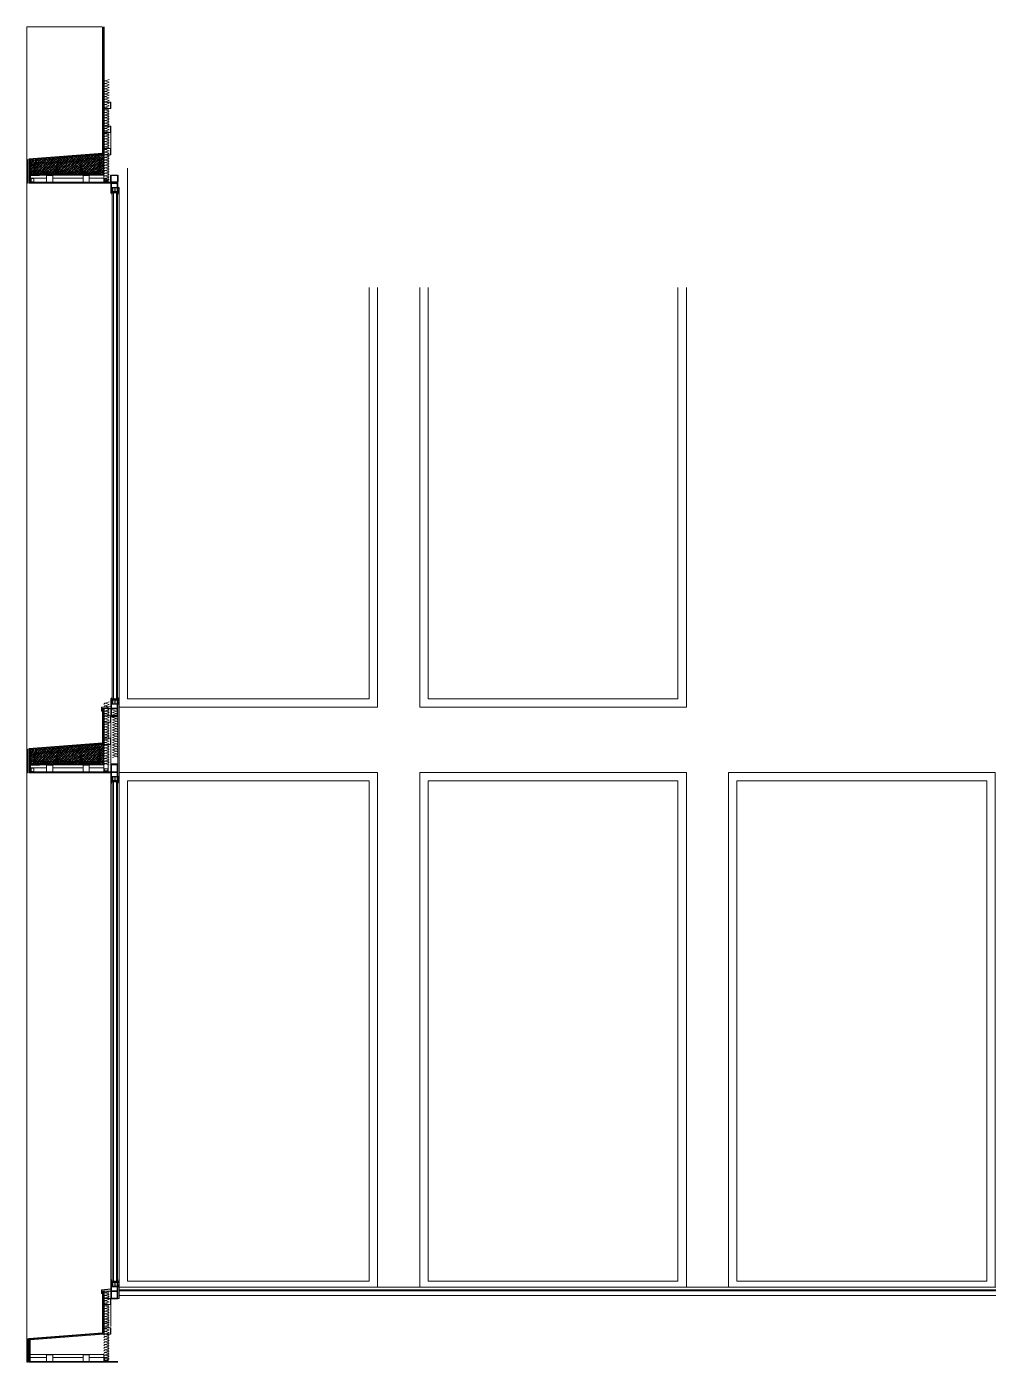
# Model space of a CAD drawing. Header units: metres. Extents: x -175 to 101, y -7 to 93.
# Drawn here: x 82.86 to 89.71, y -7.14 to 2.37 of the extents above; entities that cross this region are included whole.
import ezdxf

# ---------------------------------------------------------------- set-up
doc = ezdxf.new("R2010")
doc.units = ezdxf.units.M
doc.linetypes.add('GESTRICHELT', pattern=[0.75, 0.5, -0.25])
doc.linetypes.add('HIDDEN', pattern=[0.375, 0.25, -0.125])
for name, color, linetype, lineweight, transparency in [('DC_AISLAMIENTO', 14, 'Continuous', 9, 0.3), ('DC_ARMADURA', 251, 'Continuous', 9, 0.3), ('DC_LINEA DISCONTINUA', 251, 'HIDDEN', 9, 0.3), ('DC_SOMBREADO', 252, 'Continuous', 9, 0.4), ('DC_TRANSPARENTE', 251, 'Continuous', 9, 0.4), ('DG_CALLES', 250, 'Continuous', 9, 0.5)]:
    doc.layers.add(name, color=color, linetype=linetype, lineweight=lineweight, transparency=transparency)
doc.layers.add('DC_LINEA', color=251, linetype='Continuous', lineweight=9)

# ---------------------------------------------------------------- blocks, each defined once
blk = doc.blocks.new('AISLM1')
at = {"layer": 'DC_AISLAMIENTO'}
for p, q in [((-6235.44, 2491.68), (-6235.419, 2491.743)), ((-6235.417, 2491.743), (-6235.396, 2491.68))]:
    blk.add_line(p, q, dxfattribs=at)
blk.add_arc((-6235.44, 2491.749), 0.0225, 345, 90, dxfattribs=at)
blk = doc.blocks.new('123123')
at = {"layer": 'DC_ARMADURA'}
h = blk.add_hatch(color=256, dxfattribs=at)
edge = h.paths.add_edge_path()
edge.add_arc((42.6422, 3.0467), 0.005, 0, 360)
h = blk.add_hatch(color=256, dxfattribs=at)
edge = h.paths.add_edge_path()
edge.add_arc((42.8222, 3.0606), 0.005, 0, 360)
h = blk.add_hatch(color=256, dxfattribs=at)
edge = h.paths.add_edge_path()
edge.add_arc((42.9365, 3.0695), 0.005, 0, 360)
h = blk.add_hatch(color=256, dxfattribs=at)
edge = h.paths.add_edge_path()
edge.add_arc((43.0891, 3.0814), 0.005, 0, 360)
h = blk.add_hatch(color=256, dxfattribs=at)
edge = h.paths.add_edge_path()
edge.add_arc((42.642, 3.0028), 0.005, 0, 360)
h = blk.add_hatch(color=256, dxfattribs=at)
edge = h.paths.add_edge_path()
edge.add_arc((42.8228, 3.0028), 0.005, 0, 360)
h = blk.add_hatch(color=256, dxfattribs=at)
edge = h.paths.add_edge_path()
edge.add_arc((42.9376, 3.0028), 0.005, 0, 360)
h = blk.add_hatch(color=256, dxfattribs=at)
edge = h.paths.add_edge_path()
edge.add_arc((43.0885, 3.0028), 0.005, 0, 360)
h = blk.add_hatch(color=256, dxfattribs=at)
edge = h.paths.add_edge_path()
edge.add_arc((42.8222, -1.1398), 0.005, 0, 360)
h = blk.add_hatch(color=256, dxfattribs=at)
edge = h.paths.add_edge_path()
edge.add_arc((42.9365, -1.1309), 0.005, 0, 360)
h = blk.add_hatch(color=256, dxfattribs=at)
edge = h.paths.add_edge_path()
edge.add_arc((43.0891, -1.119), 0.005, 0, 360)
h = blk.add_hatch(color=256, dxfattribs=at)
edge = h.paths.add_edge_path()
edge.add_arc((42.642, -1.1976), 0.005, 0, 360)
h = blk.add_hatch(color=256, dxfattribs=at)
edge = h.paths.add_edge_path()
edge.add_arc((42.6422, -1.1537), 0.005, 0, 360)
h = blk.add_hatch(color=256, dxfattribs=at)
edge = h.paths.add_edge_path()
edge.add_arc((42.8228, -1.1976), 0.005, 0, 360)
h = blk.add_hatch(color=256, dxfattribs=at)
edge = h.paths.add_edge_path()
edge.add_arc((42.9376, -1.1976), 0.005, 0, 360)
h = blk.add_hatch(color=256, dxfattribs=at)
edge = h.paths.add_edge_path()
edge.add_arc((43.0885, -1.1976), 0.005, 0, 360)
at = {"layer": 'DC_LINEA', "transparency": 33554610}
h = blk.add_hatch(color=256, dxfattribs=at)
h.dxf.hatch_style = 1
edge = h.paths.add_edge_path()
edge.add_arc((43.112, 3.1331), 0.00612, 280.39, 356.23236, ccw=False)
edge.add_line((43.1131, 3.127), (43.1181, 3.1274))
edge.add_line((43.1181, 3.1274), (43.1181, 3.1327))
h = blk.add_hatch(color=256, dxfattribs=at)
h.dxf.hatch_style = 1
edge = h.paths.add_edge_path()
edge.add_arc((43.122, 3.1238), 0.00612, 280.39, 356.23236, ccw=False)
edge.add_line((43.1231, 3.1178), (43.1281, 3.1181))
edge.add_line((43.1281, 3.1181), (43.1281, 3.1234))
at = {"layer": 'DC_SOMBREADO', "linetype": 'Continuous', "true_color": 0x000000, "transparency": 33554495}
h = blk.add_hatch(dxfattribs=at)
h.set_pattern_fill('BRASS', color=18, scale=0.0025, angle=47)
h.set_pattern_definition([(47, (6278.229386, -2497.886408), (-0.011610240013, 0.010826723966), []), (47, (6278.22358, -2497.880995), (-0.011610240013, 0.010826723966), [0.0079375, -0.00396875])])
h.paths.add_polyline_path([(43.1231, 3.1178), (42.6081, 3.0774), (42.6081, 2.9774), (43.1231, 2.9774)])
h = blk.add_hatch(dxfattribs=at)
h.set_pattern_fill('BRASS', color=18, scale=0.0025, angle=47)
h.set_pattern_definition([(47, (6278.229386, -2502.086795), (-0.011610240013, 0.010826723966), []), (47, (6278.22358, -2502.081382), (-0.011610240013, 0.010826723966), [0.0079375, -0.00396875])])
h.paths.add_polyline_path([(43.1231, -1.0826), (42.6081, -1.123), (42.6081, -1.223), (43.1231, -1.223)])
at = {"layer": 'DG_CALLES', "linetype": 'Continuous', "true_color": 0x636466, "transparency": 33554483}
h = blk.add_hatch(color=251, dxfattribs=at)
h.dxf.hatch_style = 1
h.paths.add_polyline_path([(42.6081, 3.0774), (42.6031, 3.0769), (42.6031, 2.9724), (43.1281, 2.9724), (43.1281, 3.1182), (43.1231, 3.1178), (43.1231, 2.9774), (42.6081, 2.9774)])
h = blk.add_hatch(color=251, dxfattribs=at)
h.dxf.hatch_style = 1
h.paths.add_polyline_path([(42.6081, -1.123), (42.6031, -1.1234), (42.6031, -1.228), (43.1281, -1.228), (43.1281, -1.0822), (43.1231, -1.0826), (43.1231, -1.223), (42.6081, -1.223)])
for p, q in [((43.223, 2.9141), (43.1814, 2.9141)), ((43.223, -0.8237), (43.1814, -0.8237)), ((43.223, -1.2813), (43.1814, -1.2813)), ((43.223, -4.9737), (43.1814, -4.9737)), ((43.2358, -4.9476), (60.4205, -4.9471)), ((43.2358, -4.9676), (60.4205, -4.9671)), ((60.4205, -4.9726), (43.2358, -4.9731))]:
    blk.add_line(p, q)
for points in [[(43.223, 2.9141), (43.223, 2.8851), (43.1814, 2.8851)], [(43.223, -0.8237), (43.223, -0.7947), (43.1814, -0.7947)], [(43.223, -1.2813), (43.223, -1.3103), (43.1814, -1.3103)], [(43.223, -4.9737), (43.223, -4.9447), (43.1814, -4.9447)], [(60.4205, -5.007), (43.2363, -5.0075)]]:
    blk.add_lwpolyline(points)
for points in [[(43.2004, 2.8819), (43.1898, 2.8819), (43.1898, 2.8561), (43.2004, 2.8561)], [(43.2014, 2.8561), (43.212, 2.8561), (43.212, 2.8819), (43.2014, 2.8819)], [(43.2242, 2.8819), (43.2136, 2.8819), (43.2136, 2.8561), (43.2242, 2.8561)], [(43.2004, -0.7915), (43.1898, -0.7915), (43.1898, -0.7657), (43.2004, -0.7657)], [(43.2014, -0.7657), (43.212, -0.7657), (43.212, -0.7915), (43.2014, -0.7915)], [(43.2242, -0.7915), (43.2136, -0.7915), (43.2136, -0.7657), (43.2242, -0.7657)], [(43.2004, -1.3135), (43.1898, -1.3135), (43.1898, -1.3393), (43.2004, -1.3393)], [(43.2014, -1.3393), (43.212, -1.3393), (43.212, -1.3135), (43.2014, -1.3135)], [(43.2242, -1.3135), (43.2136, -1.3135), (43.2136, -1.3393), (43.2242, -1.3393)], [(43.2004, -4.9415), (43.1898, -4.9415), (43.1898, -4.9157), (43.2004, -4.9157)], [(43.2014, -4.9157), (43.212, -4.9157), (43.212, -4.9415), (43.2014, -4.9415)], [(43.2242, -4.9415), (43.2136, -4.9415), (43.2136, -4.9157), (43.2242, -4.9157)]]:
    blk.add_lwpolyline(points, close=True)
at = {"layer": 'DC_ARMADURA', "ltscale": 0.2}
for p, q in [((42.6287, 2.9995), (42.6286, 3.0494)), ((42.6371, 3.0482), (42.637, 3.0012)), ((42.6392, 3.0615), (43.092, 3.0967)), ((42.6399, 3.0515), (43.0911, 3.0866)), ((43.0942, 3.0836), (43.0943, 3.0012)), ((43.1026, 2.9995), (43.1027, 3.0853)), ((42.6403, 2.9978), (43.091, 2.9978)), ((42.6403, 2.9878), (43.091, 2.9878)), ((42.6392, -1.1389), (43.092, -1.1037)), ((42.6399, -1.1489), (43.0911, -1.1138)), ((43.0942, -1.1167), (43.0943, -1.1992)), ((43.1026, -1.2009), (43.1027, -1.1151)), ((42.6287, -1.2009), (42.6286, -1.151)), ((42.6371, -1.1522), (42.637, -1.1992)), ((42.6403, -1.2026), (43.091, -1.2026)), ((42.6403, -1.2126), (43.091, -1.2126))]:
    blk.add_line(p, q, dxfattribs=at)
for centre in [(42.6422, 3.0467), (42.8222, 3.0606), (42.9365, 3.0695), (43.0891, 3.0814), (42.642, 3.0028), (42.8228, 3.0028), (42.9376, 3.0028), (43.0885, 3.0028), (42.8222, -1.1398), (42.9365, -1.1309), (43.0891, -1.119), (42.642, -1.1976), (42.6422, -1.1537), (42.8228, -1.1976), (42.9376, -1.1976), (43.0885, -1.1976)]:
    blk.add_circle(centre, 0.005, dxfattribs=at)
for centre, radius, start, end in [((42.6412, 3.0491), 0.0126, 98.12304, 180.1745), ((42.6404, 3.0482), 0.00332, 94.64572, 180.16422), ((43.0911, 3.0835), 0.00311, 355.78145, 88.93459), ((43.091, 3.0851), 0.0117, 359.71866, 85.23636), ((42.6403, 2.9995), 0.0117, 180, 270), ((42.6403, 3.0012), 0.00333, 180, 270), ((43.091, 3.0012), 0.00333, 270, 0), ((43.091, 2.9995), 0.0117, 270, 0), ((42.6412, -1.1513), 0.0126, 98.12304, 180.1745), ((43.0911, -1.1169), 0.00311, 355.78145, 88.93459), ((43.091, -1.1153), 0.0117, 359.71866, 85.23636), ((42.6403, -1.2009), 0.0117, 180, 270), ((42.6403, -1.1992), 0.00333, 180, 270), ((42.6404, -1.1522), 0.00332, 94.64572, 180.16422), ((43.091, -1.1992), 0.00333, 270, 0), ((43.091, -1.2009), 0.0117, 270, 0)]:
    blk.add_arc(centre, radius, start, end, dxfattribs=at)
at = {"layer": 'DC_LINEA', "linetype": 'Continuous'}
for p, q in [((42.5781, 3.085), (42.5781, 4.0307)), ((43.1581, 3.3224), (43.1581, 3.449)), ((43.1581, 3.1623), (43.1581, 3.2782)), ((43.1781, 3.1224), (43.1781, 3.3234)), ((42.5831, 3.0854), (42.5781, 3.085)), ((42.5781, 3.085), (42.5781, 2.9174)), ((42.5831, 3.0854), (42.5831, 2.9174)), ((42.5981, 3.0806), (42.5981, 2.9233)), ((43.1213, 3.1227), (42.5991, 3.0816)), ((42.6081, 3.0774), (42.6031, 3.0769)), ((42.6031, 3.0769), (42.6031, 2.9724)), ((42.6081, 3.0774), (43.1231, 3.1178)), ((43.1281, 3.1182), (43.1231, 3.1178)), ((43.1581, 2.9224), (43.1581, 3.1182)), ((42.5781, -1.1154), (42.5781, 2.967)), ((42.6031, 2.9724), (42.6031, 2.9922)), ((42.6666, 2.9724), (42.6031, 2.9724)), ((42.7201, 2.9524), (42.6063, 2.9524)), ((43.1281, 2.9724), (42.6331, 2.9724)), ((42.9795, 2.9524), (42.7642, 2.9524)), ((43.1281, 2.9524), (43.0236, 2.9524)), ((43.1281, 2.9724), (43.1281, 2.9224)), ((42.5831, 2.9174), (42.5781, 2.9174)), ((42.6087, 2.9174), (42.5931, 2.9174)), ((42.599, 2.9224), (42.6068, 2.9224)), ((42.6068, 2.9224), (42.6031, 2.9224)), ((42.6082, 2.9243), (42.6064, 2.9243)), ((42.6068, 2.9243), (42.6068, 2.9224)), ((42.6087, 2.9174), (42.6087, 2.9243)), ((43.2263, 2.9224), (42.6105, 2.9224)), ((42.6105, 2.9174), (42.6105, 2.9224)), ((43.2263, 2.9174), (42.6105, 2.9174)), ((43.1581, 2.9307), (43.1281, 2.9307)), ((43.1181, -0.827), (43.1231, -0.827)), ((43.1231, -0.827), (43.1781, -0.827)), ((43.1581, -0.878), (43.1581, -0.827)), ((43.2263, -1.2271), (43.2263, -0.8225)), ((43.2358, -0.7976), (43.2358, -1.3103)), ((43.1581, -1.0381), (43.1581, -0.9221)), ((43.1781, -1.078), (43.1781, -0.877)), ((43.1781, -0.8789), (43.1781, -0.878)), ((43.1787, -1.228), (43.1787, -0.878)), ((43.2263, -0.8789), (43.2263, -0.878)), ((42.5831, -1.115), (42.5781, -1.1154)), ((42.5781, -1.1154), (42.5781, -1.283)), ((42.5831, -1.115), (42.5831, -1.283)), ((43.1213, -1.0777), (42.5981, -1.1188)), ((42.5981, -1.1188), (42.5981, -1.278)), ((42.6081, -1.123), (42.6031, -1.1234)), ((42.6031, -1.1234), (42.6031, -1.2775)), ((42.6081, -1.123), (43.1231, -1.0826)), ((43.1281, -1.0822), (43.1231, -1.0826)), ((43.1581, -1.278), (43.1581, -1.0822)), ((42.6031, -1.228), (42.6031, -1.2082)), ((42.6666, -1.228), (42.6031, -1.228)), ((42.6688, -1.228), (42.6036, -1.228)), ((42.6063, -1.2775), (42.6063, -1.2307)), ((42.6063, -1.2307), (42.6688, -1.2307)), ((43.1281, -1.228), (42.6331, -1.228)), ((42.6688, -1.2307), (42.6688, -1.228)), ((43.1281, -1.228), (43.1281, -1.278)), ((43.2263, -1.2271), (43.2263, -1.228)), ((42.5781, -5.3154), (42.5781, -1.283)), ((42.5831, -1.283), (42.5781, -1.283)), ((42.6087, -1.283), (42.5931, -1.283)), ((42.5981, -1.278), (42.6068, -1.278)), ((42.6031, -1.2775), (42.6063, -1.2775)), ((42.7201, -1.248), (42.6063, -1.248)), ((42.6087, -1.2761), (42.6068, -1.2761)), ((42.6068, -1.2761), (42.6068, -1.278)), ((42.6087, -1.283), (42.6087, -1.2761)), ((43.2263, -1.278), (42.6105, -1.278)), ((42.6105, -1.283), (42.6105, -1.278)), ((43.1781, -1.283), (42.6105, -1.283)), ((42.9795, -1.248), (42.7642, -1.248)), ((43.1281, -1.248), (43.0236, -1.248)), ((43.1581, -1.2697), (43.1281, -1.2697)), ((43.1181, -4.977), (43.1231, -4.977)), ((43.1231, -4.977), (43.1781, -4.977)), ((43.1581, -5.028), (43.1581, -4.977)), ((43.1781, -5.228), (43.1781, -5.027)), ((43.1581, -5.2381), (43.1581, -5.0721)), ((43.1581, -5.478), (43.1581, -5.2822)), ((42.6666, -5.428), (42.6031, -5.428)), ((42.7196, -5.448), (42.6031, -5.448)), ((42.9795, -5.448), (42.7642, -5.448)), ((43.1281, -5.448), (43.0236, -5.448)), ((43.1581, -5.4697), (43.1281, -5.4697))]:
    blk.add_line(p, q, dxfattribs=at)
at = {"layer": 'DC_LINEA', "lineweight": 25}
for p, q in [((42.6077, 2.9492), (42.6058, 2.9492)), ((42.6077, 2.9255), (42.6058, 2.9255)), ((43.1313, 2.9242), (43.1313, 2.9224)), ((43.155, 2.9242), (43.155, 2.9224)), ((42.6081, -1.2512), (42.6063, -1.2512)), ((42.6081, -1.2749), (42.6063, -1.2749)), ((43.1313, -1.2762), (43.1313, -1.278)), ((43.155, -1.2762), (43.155, -1.278)), ((43.1181, -4.977), (43.1181, -5.273))]:
    blk.add_line(p, q, dxfattribs=at)
at = {"layer": 'DC_LINEA'}
for p, q in [((43.2263, 2.9174), (43.1781, 2.9174)), ((43.2263, -0.827), (43.1781, -0.827)), ((43.2263, -0.878), (43.1781, -0.878)), ((43.2263, -1.278), (43.1781, -1.278))]:
    blk.add_line(p, q, dxfattribs=at)
at = {"layer": 'DC_LINEA', "color": 7, "lineweight": 0}
for p, q in [((43.1814, 2.9141), (43.1814, 2.8851)), ((43.1882, 1.0479), (43.1882, 2.8017)), ((43.1961, 2.8017), (43.1961, 1.0479)), ((43.2178, 1.0479), (43.2178, 2.8017)), ((43.2258, 2.8017), (43.2258, 1.0479)), ((43.1882, 1.0479), (43.1882, -0.7113)), ((43.1961, -0.7113), (43.1961, 1.0479)), ((43.2178, 1.0479), (43.2178, -0.7113)), ((43.2258, -0.7113), (43.2258, 1.0479)), ((43.1814, -0.8237), (43.1814, -0.7947)), ((43.1814, -1.2813), (43.1814, -1.3103)), ((43.1882, -3.1555), (43.1882, -1.3937)), ((43.1961, -1.3937), (43.1961, -3.1555)), ((43.2178, -3.1555), (43.2178, -1.3937)), ((43.2258, -1.3937), (43.2258, -3.1555)), ((43.1882, -3.1055), (43.1882, -4.8613)), ((43.1961, -4.8613), (43.1961, -3.1055)), ((43.2178, -3.1055), (43.2178, -4.8613)), ((43.2258, -4.8613), (43.2258, -3.1055)), ((43.1814, -4.9737), (43.1814, -4.9447))]:
    blk.add_line(p, q, dxfattribs=at)
at = {"layer": 'DC_LINEA', "lineweight": 25}
for points in [[(43.1181, 4.0289), (43.1181, 3.3734)], [(43.1231, 4.0289), (43.1231, 3.3734)], [(43.1281, 4.0289), (43.1281, 3.3734)], [(43.1231, 3.3734), (43.1231, 3.1246)], [(43.1281, 3.3734), (43.1281, 3.1182)], [(42.6077, 2.9492), (42.6077, 2.9255)], [(43.1313, 2.9242), (43.155, 2.9242)], [(43.1231, -0.827), (43.1231, -1.0758)], [(43.1281, -0.827), (43.1281, -1.0822)], [(42.6081, -1.2512), (42.6081, -1.2749)], [(43.1313, -1.2762), (43.155, -1.2762)], [(43.1281, -4.977), (43.1281, -5.2322)], [(43.1313, -5.4762), (43.155, -5.4762)]]:
    blk.add_lwpolyline(points, dxfattribs=at)
at = {"layer": 'DC_LINEA', "lineweight": 15}
for points in [[(43.1755, 3.4932), (43.1281, 3.4932), (43.1281, 3.449), (43.1755, 3.449)], [(43.1299, 3.4932), (43.1299, 3.449)], [(43.1781, 3.449), (43.1755, 3.449), (43.1755, 3.4932), (43.1781, 3.4932)], [(43.1781, 3.449), (43.1781, 3.4932)], [(43.1755, 3.3224), (43.1281, 3.3224), (43.1281, 3.2782), (43.1755, 3.2782)], [(43.1299, 3.3224), (43.1299, 3.2782)], [(43.1781, 3.2782), (43.1755, 3.2782), (43.1755, 3.3224), (43.1781, 3.3224)], [(43.1781, 3.2782), (43.1781, 3.3224)], [(43.1755, 3.1623), (43.1281, 3.1623), (43.1281, 3.1182), (43.1755, 3.1182)], [(43.1299, 3.1623), (43.1299, 3.1182)], [(43.1781, 3.1182), (43.1755, 3.1182), (43.1755, 3.1623), (43.1781, 3.1623)], [(43.1781, 3.1182), (43.1781, 3.1623)], [(42.7637, 2.9724), (42.7637, 2.9697), (42.7196, 2.9697), (42.7196, 2.9724)], [(42.7637, 2.9724), (42.7196, 2.9724)], [(42.7196, 2.9697), (42.7196, 2.9224), (42.7637, 2.9224), (42.7637, 2.9697)], [(43.0236, 2.9724), (43.0236, 2.9697), (42.9795, 2.9697), (42.9795, 2.9724)], [(43.0236, 2.9724), (42.9795, 2.9724)], [(42.9795, 2.9697), (42.9795, 2.9224), (43.0236, 2.9224), (43.0236, 2.9697)], [(42.7196, 2.9241), (42.7637, 2.9241)], [(42.9795, 2.9241), (43.0236, 2.9241)], [(43.1755, -0.878), (43.1281, -0.878), (43.1281, -0.9221), (43.1755, -0.9221)], [(43.1299, -0.878), (43.1299, -0.9221)], [(43.1781, -0.9221), (43.1755, -0.9221), (43.1755, -0.878), (43.1781, -0.878)], [(43.1781, -0.9221), (43.1781, -0.878)], [(43.1755, -1.0381), (43.1281, -1.0381), (43.1281, -1.0822), (43.1755, -1.0822)], [(43.1299, -1.0381), (43.1299, -1.0822)], [(43.1781, -1.0822), (43.1755, -1.0822), (43.1755, -1.0381), (43.1781, -1.0381)], [(43.1781, -1.0822), (43.1781, -1.0381)], [(42.7637, -1.228), (42.7637, -1.2307), (42.7196, -1.2307), (42.7196, -1.228)], [(42.7637, -1.228), (42.7196, -1.228)], [(42.7196, -1.2307), (42.7196, -1.278), (42.7637, -1.278), (42.7637, -1.2307)], [(43.0236, -1.228), (43.0236, -1.2307), (42.9795, -1.2307), (42.9795, -1.228)], [(43.0236, -1.228), (42.9795, -1.228)], [(42.9795, -1.2307), (42.9795, -1.278), (43.0236, -1.278), (43.0236, -1.2307)], [(42.7196, -1.2763), (42.7637, -1.2763)], [(42.9795, -1.2763), (43.0236, -1.2763)], [(43.1755, -5.028), (43.1281, -5.028), (43.1281, -5.0721), (43.1755, -5.0721)], [(43.1299, -5.028), (43.1299, -5.0721)], [(43.1755, -5.2381), (43.1281, -5.2381), (43.1281, -5.2822), (43.1755, -5.2822)], [(43.1299, -5.2381), (43.1299, -5.2822)], [(42.7196, -5.4307), (42.7196, -5.478), (42.7637, -5.478), (42.7637, -5.4307)], [(42.7196, -5.4763), (42.7637, -5.4763)], [(42.9795, -5.4307), (42.9795, -5.478), (43.0236, -5.478), (43.0236, -5.4307)], [(42.9795, -5.4763), (43.0236, -5.4763)]]:
    blk.add_lwpolyline(points, dxfattribs=at)
at = {"layer": 'DC_LINEA', "lineweight": 25}
for points in [[(43.1181, 3.3734), (43.1181, 3.1274), (42.5943, 3.0863, 0.39143), (42.5931, 3.085), (42.5931, 2.9174)], [(43.1181, -0.827), (43.1181, -1.073), (42.5943, -1.1141, 0.39143), (42.5931, -1.1153), (42.5931, -1.283)], [(43.1231, -4.977), (43.1231, -5.2758), (43.1189, -5.2737), (43.1213, -5.2777), (42.5981, -5.3188), (42.5981, -5.478), (42.6068, -5.478), (42.6068, -5.4761), (42.6087, -5.4761), (42.6087, -5.483), (42.5931, -5.483), (42.5931, -5.3153, -0.39143), (42.5943, -5.3141), (43.1181, -5.273), (43.1189, -5.2737)]]:
    blk.add_lwpolyline(points, format="xyb", dxfattribs=at)
at = {"layer": 'DC_LINEA', "linetype": 'Continuous'}
for points in [[(42.6031, 3.0769), (42.6031, 2.9724), (43.1281, 2.9724), (43.1281, 3.1182)], [(42.6081, 3.0774), (42.6081, 2.9774), (43.1231, 2.9774), (43.1231, 3.1178)], [(42.6058, 2.9697), (42.6684, 2.9697), (42.6684, 2.9724), (42.6031, 2.9724), (42.6031, 2.9705)], [(42.6031, 2.9705), (42.6031, 2.9229), (42.6058, 2.9229), (42.6058, 2.9697)], [(42.6031, -1.1234), (42.6031, -1.228), (43.1281, -1.228), (43.1281, -1.0822)], [(42.6081, -1.123), (42.6081, -1.223), (43.1231, -1.223), (43.1231, -1.0826)], [(42.6068, -5.478), (42.6031, -5.478), (42.6031, -5.3234), (43.1284, -5.2822)], [(43.2263, -5.483), (42.6105, -5.483), (42.6105, -5.478), (43.2263, -5.478)], [(42.6331, -5.428), (43.1281, -5.428), (43.1281, -5.478)]]:
    blk.add_lwpolyline(points, dxfattribs=at)
at = {"layer": 'DC_LINEA'}
for points in [[(43.1181, 3.1327, -0.343558), (43.1131, 3.127), (43.1181, 3.1274)], [(43.1281, 3.1234, -0.343558), (43.1231, 3.1178), (43.1281, 3.1181)]]:
    blk.add_lwpolyline(points, format="xyb", close=True, dxfattribs=at)
at = {"layer": 'DC_LINEA', "lineweight": 25}
for points in [[(43.1781, 2.9734), (43.2263, 2.9734), (43.2263, 2.9224), (43.1781, 2.9224)], [(43.1794, 2.9722), (43.2253, 2.9722), (43.2253, 2.9236), (43.1794, 2.9236)], [(43.1781, -0.878), (43.2263, -0.878), (43.2263, -0.827), (43.1781, -0.827)], [(43.1794, -0.8768), (43.2253, -0.8768), (43.2253, -0.8282), (43.1794, -0.8282)], [(43.1781, -1.278), (43.2263, -1.278), (43.2263, -1.227), (43.1781, -1.227)], [(43.1794, -1.2768), (43.2253, -1.2768), (43.2253, -1.2282), (43.1794, -1.2282)], [(43.1781, -5.028), (43.2263, -5.028), (43.2263, -4.977), (43.1781, -4.977)], [(43.1794, -5.0268), (43.2253, -5.0268), (43.2253, -4.9782), (43.1794, -4.9782)]]:
    blk.add_lwpolyline(points, close=True, dxfattribs=at)
at = {"layer": 'DC_LINEA', "color": 7, "lineweight": 0}
for points in [[(43.1813, 2.8819), (43.1813, 2.8735), (43.1824, 2.8735), (43.1824, 2.8703), (43.1813, 2.8703), (43.1813, 2.8714), (43.1803, 2.8714), (43.1803, 2.8566), (43.1813, 2.8566), (43.1813, 2.8582), (43.1824, 2.8582), (43.1824, 2.8519), (43.1813, 2.8519), (43.1813, 2.8535), (43.1803, 2.8535), (43.1803, 2.8461), (43.1813, 2.8461), (43.1813, 2.8476), (43.1818, 2.8476), (43.1824, 2.8476), (43.1824, 2.8445), (43.1781, 2.8445), (43.1781, 2.8851), (43.1781, 2.9174)], [(43.1813, 2.8819), (43.1882, 2.8819), (43.1882, 2.8561), (43.1845, 2.8561), (43.1845, 2.8545), (43.2295, 2.8545), (43.2295, 2.8561), (43.2258, 2.8561), (43.2258, 2.8819), (43.2326, 2.8819), (43.2326, 2.8735), (43.2316, 2.8735), (43.2316, 2.8703), (43.2326, 2.8703), (43.2326, 2.8714), (43.2337, 2.8714), (43.2337, 2.8566), (43.2326, 2.8566), (43.2326, 2.8582), (43.2316, 2.8582), (43.2316, 2.8519), (43.2326, 2.8519), (43.2326, 2.8535), (43.2337, 2.8535), (43.2337, 2.8461), (43.2326, 2.8461), (43.2326, 2.8476), (43.2321, 2.8476), (43.2316, 2.8476), (43.2316, 2.8445), (43.2358, 2.8445), (43.2358, 2.8851), (43.2263, 2.8851), (43.2263, 2.9174)], [(43.1882, 2.8017), (43.1882, 2.8466), (43.1961, 2.8466)], [(43.2178, 2.8017), (43.2178, 2.8466), (43.2067, 2.8461), (43.1961, 2.8466), (43.1961, 2.8017)], [(43.2178, 2.8466), (43.2258, 2.8466), (43.2258, 2.8017)], [(43.1813, -0.7915), (43.1813, -0.7831), (43.1824, -0.7831), (43.1824, -0.7799), (43.1813, -0.7799), (43.1813, -0.781), (43.1803, -0.781), (43.1803, -0.7663), (43.1813, -0.7663), (43.1813, -0.7679), (43.1824, -0.7679), (43.1824, -0.7615), (43.1813, -0.7615), (43.1813, -0.7631), (43.1803, -0.7631), (43.1803, -0.7557), (43.1813, -0.7557), (43.1813, -0.7573), (43.1818, -0.7573), (43.1824, -0.7573), (43.1824, -0.7541), (43.1781, -0.7541), (43.1781, -0.7947), (43.1781, -0.827)], [(43.1813, -0.7915), (43.1882, -0.7915), (43.1882, -0.7657), (43.1845, -0.7657), (43.1845, -0.7641), (43.2295, -0.7641), (43.2295, -0.7657), (43.2258, -0.7657), (43.2258, -0.7915), (43.2326, -0.7915), (43.2326, -0.7831), (43.2316, -0.7831), (43.2316, -0.7799), (43.2326, -0.7799), (43.2326, -0.781), (43.2337, -0.781), (43.2337, -0.7663), (43.2326, -0.7663), (43.2326, -0.7679), (43.2316, -0.7679), (43.2316, -0.7615), (43.2326, -0.7615), (43.2326, -0.7631), (43.2337, -0.7631), (43.2337, -0.7557), (43.2326, -0.7557), (43.2326, -0.7573), (43.2321, -0.7573), (43.2316, -0.7573), (43.2316, -0.7541), (43.2358, -0.7541), (43.2358, -0.7947), (43.2263, -0.7947), (43.2263, -0.827)], [(43.1882, -0.7113), (43.1882, -0.7562), (43.1961, -0.7562)], [(43.2178, -0.7113), (43.2178, -0.7562), (43.2067, -0.7557), (43.1961, -0.7562), (43.1961, -0.7113)], [(43.2178, -0.7562), (43.2258, -0.7562), (43.2258, -0.7113)], [(43.1813, -1.3135), (43.1813, -1.3219), (43.1824, -1.3219), (43.1824, -1.3251), (43.1813, -1.3251), (43.1813, -1.324), (43.1803, -1.324), (43.1803, -1.3387), (43.1813, -1.3387), (43.1813, -1.3372), (43.1824, -1.3372), (43.1824, -1.3435), (43.1813, -1.3435), (43.1813, -1.3419), (43.1803, -1.3419), (43.1803, -1.3493), (43.1813, -1.3493), (43.1813, -1.3477), (43.1818, -1.3477), (43.1824, -1.3477), (43.1824, -1.3509), (43.1781, -1.3509), (43.1781, -1.3103), (43.1781, -1.278)], [(43.1813, -1.3135), (43.1882, -1.3135), (43.1882, -1.3393), (43.1845, -1.3393), (43.1845, -1.3409), (43.2295, -1.3409), (43.2295, -1.3393), (43.2258, -1.3393), (43.2258, -1.3135), (43.2326, -1.3135), (43.2326, -1.3219), (43.2316, -1.3219), (43.2316, -1.3251), (43.2326, -1.3251), (43.2326, -1.324), (43.2337, -1.324), (43.2337, -1.3387), (43.2326, -1.3387), (43.2326, -1.3372), (43.2316, -1.3372), (43.2316, -1.3435), (43.2326, -1.3435), (43.2326, -1.3419), (43.2337, -1.3419), (43.2337, -1.3493), (43.2326, -1.3493), (43.2326, -1.3477), (43.2321, -1.3477), (43.2316, -1.3477), (43.2316, -1.3509), (43.2358, -1.3509), (43.2358, -1.3103), (43.2263, -1.3103), (43.2263, -1.278)], [(43.1882, -1.3937), (43.1882, -1.3488), (43.1961, -1.3488)], [(43.2178, -1.3937), (43.2178, -1.3488), (43.2067, -1.3493), (43.1961, -1.3488), (43.1961, -1.3937)], [(43.2178, -1.3488), (43.2258, -1.3488), (43.2258, -1.3937)], [(43.1813, -4.9415), (43.1813, -4.9331), (43.1824, -4.9331), (43.1824, -4.9299), (43.1813, -4.9299), (43.1813, -4.931), (43.1803, -4.931), (43.1803, -4.9163), (43.1813, -4.9163), (43.1813, -4.9179), (43.1824, -4.9179), (43.1824, -4.9115), (43.1813, -4.9115), (43.1813, -4.9131), (43.1803, -4.9131), (43.1803, -4.9057), (43.1813, -4.9057), (43.1813, -4.9073), (43.1818, -4.9073), (43.1824, -4.9073), (43.1824, -4.9041), (43.1781, -4.9041), (43.1781, -4.9447), (43.1781, -4.977)], [(43.1813, -4.9415), (43.1882, -4.9415), (43.1882, -4.9157), (43.1845, -4.9157), (43.1845, -4.9141), (43.2295, -4.9141), (43.2295, -4.9157), (43.2258, -4.9157), (43.2258, -4.9415), (43.2326, -4.9415), (43.2326, -4.9331), (43.2316, -4.9331), (43.2316, -4.9299), (43.2326, -4.9299), (43.2326, -4.931), (43.2337, -4.931), (43.2337, -4.9163), (43.2326, -4.9163), (43.2326, -4.9179), (43.2316, -4.9179), (43.2316, -4.9115), (43.2326, -4.9115), (43.2326, -4.9131), (43.2337, -4.9131), (43.2337, -4.9057), (43.2326, -4.9057), (43.2326, -4.9073), (43.2321, -4.9073), (43.2316, -4.9073), (43.2316, -4.9041), (43.2358, -4.9041), (43.2358, -4.9447), (43.2263, -4.9447), (43.2263, -4.977)], [(43.1882, -4.8613), (43.1882, -4.9062), (43.1961, -4.9062)], [(43.2178, -4.8613), (43.2178, -4.9062), (43.2067, -4.9057), (43.1961, -4.9062), (43.1961, -4.8613)], [(43.2178, -4.9062), (43.2258, -4.9062), (43.2258, -4.8613)]]:
    blk.add_lwpolyline(points, dxfattribs=at)
for points in [[(43.2115, 2.8492), (43.2131, 2.8503), (43.2178, 2.8503), (43.2194, 2.8492), (43.2268, 2.8492), (43.2268, 2.8344), (43.2284, 2.8344), (43.2284, 2.8529), (43.1855, 2.8529), (43.1855, 2.8344), (43.1871, 2.8344), (43.1871, 2.8492), (43.1945, 2.8492), (43.1956, 2.8503), (43.2009, 2.8503), (43.2025, 2.8492)], [(43.2115, -0.7589), (43.2131, -0.7599), (43.2178, -0.7599), (43.2194, -0.7589), (43.2268, -0.7589), (43.2268, -0.744), (43.2284, -0.744), (43.2284, -0.7626), (43.1855, -0.7626), (43.1855, -0.744), (43.1871, -0.744), (43.1871, -0.7589), (43.1945, -0.7589), (43.1956, -0.7599), (43.2009, -0.7599), (43.2025, -0.7589)], [(43.2115, -1.3462), (43.2131, -1.3451), (43.2178, -1.3451), (43.2194, -1.3462), (43.2268, -1.3462), (43.2268, -1.361), (43.2284, -1.361), (43.2284, -1.3425), (43.1855, -1.3425), (43.1855, -1.361), (43.1871, -1.361), (43.1871, -1.3462), (43.1945, -1.3462), (43.1956, -1.3451), (43.2009, -1.3451), (43.2025, -1.3462)], [(43.2115, -4.9089), (43.2131, -4.9099), (43.2178, -4.9099), (43.2194, -4.9089), (43.2268, -4.9089), (43.2268, -4.894), (43.2284, -4.894), (43.2284, -4.9126), (43.1855, -4.9126), (43.1855, -4.894), (43.1871, -4.894), (43.1871, -4.9089), (43.1945, -4.9089), (43.1956, -4.9099), (43.2009, -4.9099), (43.2025, -4.9089)]]:
    blk.add_lwpolyline(points, close=True, dxfattribs=at)
at = {"layer": 'DC_LINEA', "color": 8, "lineweight": 5, "true_color": 0x767676}
for points in [[(43.2284, 2.8492), (43.2284, 2.8498)], [(43.2284, -0.7589), (43.2284, -0.7594)], [(43.2284, -1.3462), (43.2284, -1.3456)], [(43.2284, -4.9089), (43.2284, -4.9094)]]:
    blk.add_lwpolyline(points, dxfattribs=at)
at = {"layer": 'DC_LINEA', "color": 8, "lineweight": 0, "true_color": 0x767676}
for points in [[(43.2358, 2.8445), (43.2358, 2.8017), (43.2358, 1.0479)], [(43.2358, -0.7541), (43.2358, -0.7113), (43.2358, 1.0479)], [(43.1781, -1.3509), (43.1781, -1.3937), (43.1781, -3.1555)], [(43.2358, -1.3509), (43.2358, -1.3937), (43.2358, -3.1555)], [(43.1781, -4.9041), (43.1781, -4.8613), (43.1781, -3.1055)], [(43.2358, -4.9041), (43.2358, -4.8613), (43.2358, -3.1055)], [(43.2263, -4.96), (43.2263, -5.0276), (43.2358, -5.0276), (43.2358, -4.9471)]]:
    blk.add_lwpolyline(points, dxfattribs=at)
at = {"layer": 'DC_LINEA'}
for points in [[(43.1781, -0.8105), (43.1114, -0.8166), (43.1114, -0.843), (43.112, -0.8437), (43.1162, -0.8437), (43.1162, -0.8418), (43.1134, -0.8418), (43.1134, -0.8184), (43.1781, -0.8125)], [(43.1781, -4.9605), (43.1114, -4.9666), (43.1114, -4.993), (43.112, -4.9937), (43.1162, -4.9937), (43.1162, -4.9918), (43.1134, -4.9918), (43.1134, -4.9684), (43.1781, -4.9625)]]:
    blk.add_lwpolyline(points, dxfattribs=at)
at = {"layer": 'DC_LINEA', "lineweight": 15}
for points in [[(43.1781, -5.028), (43.1755, -5.028), (43.1755, -5.0721), (43.1781, -5.0721)], [(43.1781, -5.2381), (43.1755, -5.2381), (43.1755, -5.2822), (43.1781, -5.2822)], [(42.7196, -5.428), (42.7196, -5.4307), (42.7637, -5.4307), (42.7637, -5.428)], [(42.9795, -5.428), (42.9795, -5.4307), (43.0236, -5.4307), (43.0236, -5.428)]]:
    blk.add_lwpolyline(points, close=True, dxfattribs=at)
at = {"layer": 'DC_LINEA', "linetype": 'Continuous'}
blk.add_lwpolyline([(42.5781, -5.483), (42.5831, -5.483), (42.5831, -5.315), (42.5781, -5.3154)], close=True, dxfattribs=at)
at = {"layer": 'DC_LINEA DISCONTINUA', "linetype": 'Continuous'}
for p, q in [((43.1181, 3.1274), (43.1189, 3.1267)), ((43.1189, 3.1267), (43.1231, 3.1246)), ((43.1189, 3.1267), (43.1213, 3.1227)), ((43.1181, -1.073), (43.1189, -1.0737)), ((43.1189, -1.0737), (43.1231, -1.0758)), ((43.1189, -1.0737), (43.1213, -1.0777))]:
    blk.add_line(p, q, dxfattribs=at)
at = {"layer": 'DC_LINEA DISCONTINUA', "ltscale": 0.0004, "transparency": 33554559}
for p, q in [((42.6081, 2.9824), (43.1231, 2.9824)), ((42.6081, -1.218), (43.1231, -1.218))]:
    blk.add_line(p, q, dxfattribs=at)
for points in [[(42.7948, 2.9824), (42.7948, 3.0474), (42.7898, 3.0474), (42.7898, 2.9824)], [(42.7998, 2.9824), (42.7998, 3.0474), (42.7948, 3.0474), (42.7948, 2.9824)], [(42.9612, 2.9824), (42.9612, 3.0474), (42.9662, 3.0474), (42.9662, 2.9824)], [(42.9662, 2.9824), (42.9662, 3.0474), (42.9712, 3.0474), (42.9712, 2.9824)], [(42.7948, -1.218), (42.7948, -1.153), (42.7898, -1.153), (42.7898, -1.218)], [(42.7998, -1.218), (42.7998, -1.153), (42.7948, -1.153), (42.7948, -1.218)], [(42.9612, -1.218), (42.9612, -1.153), (42.9662, -1.153), (42.9662, -1.218)], [(42.9662, -1.218), (42.9662, -1.153), (42.9712, -1.153), (42.9712, -1.218)]]:
    blk.add_lwpolyline(points, dxfattribs=at)
at = {"layer": 'DC_TRANSPARENTE', "linetype": 'Continuous'}
for p, q in [((42.5781, 4.0307), (43.1144, 4.0307)), ((42.5981, 3.0806), (42.5991, 3.0816)), ((42.6081, 3.0774), (43.1231, 3.1178)), ((42.5981, 2.9233), (42.599, 2.9224)), ((43.2263, 2.8599), (43.2263, 2.8674)), ((45.0781, -0.8166), (45.0781, 2.173)), ((43.2263, -0.7695), (43.2263, -0.777)), ((43.2358, -0.8166), (45.0781, -0.8166)), ((42.6081, -1.123), (43.1231, -1.0826)), ((43.2263, -1.3355), (43.2263, -1.328)), ((43.2958, -1.342), (43.2958, -4.9041))]:
    blk.add_line(p, q, dxfattribs=at)
at = {"layer": 'DC_TRANSPARENTE', "linetype": 'GESTRICHELT', "ltscale": 15}
for p, q in [((43.1787, -0.8861), (43.2255, -0.8861)), ((43.1787, -1.22), (43.2255, -1.22))]:
    blk.add_line(p, q, dxfattribs=at)
at = {"layer": 'DC_TRANSPARENTE'}
blk.add_line((43.2958, -4.9041), (45.0181, -4.9041), dxfattribs=at)
at = {"layer": 'DC_TRANSPARENTE', "linetype": 'Continuous'}
for points in [[(45.0181, 2.173), (45.0181, -0.7566), (43.2958, -0.7566), (43.2958, 3.022), (43.2958, 3.022)], [(45.3781, 2.173), (45.3781, -0.8166), (47.2781, -0.8166), (47.2781, 2.173)], [(45.4381, 2.173), (45.4381, -0.7566), (47.2181, -0.7566), (47.2181, 2.173)], [(45.0781, -4.9476), (45.0781, -1.282), (43.2358, -1.282)], [(47.2781, -4.9476), (47.2781, -1.282), (45.3781, -1.282), (45.3781, -4.9476)], [(49.4781, -4.9476), (49.4781, -1.282), (47.5781, -1.282), (47.5781, -4.9476)], [(45.0181, -4.9041), (45.0181, -1.342), (43.2958, -1.342)]]:
    blk.add_lwpolyline(points, dxfattribs=at)
at = {"layer": 'DC_TRANSPARENTE', "transparency": 33554508}
for points in [[(42.629, 2.9492), (42.6077, 2.9492)], [(42.6291, 2.9492), (42.6291, 2.9255), (42.6077, 2.9255)], [(43.1313, 2.9456), (43.155, 2.9456), (43.155, 2.9242)], [(43.1313, 2.9455), (43.1313, 2.9242)], [(42.6294, -1.2512), (42.6081, -1.2512)], [(42.6295, -1.2512), (42.6295, -1.2749), (42.6081, -1.2749)], [(43.1313, -1.2548), (43.155, -1.2548), (43.155, -1.2762)], [(43.1313, -1.2549), (43.1313, -1.2762)], [(43.1313, -5.4548), (43.155, -5.4548), (43.155, -5.4762), (43.155, -5.478)], [(43.1313, -5.4549), (43.1313, -5.4762), (43.1313, -5.478)]]:
    blk.add_lwpolyline(points, dxfattribs=at)
at = {"layer": 'DC_TRANSPARENTE', "linetype": 'Continuous'}
for points in [[(47.2181, -4.9041), (47.2181, -1.342), (45.4381, -1.342), (45.4381, -4.9041)], [(49.4181, -4.9041), (49.4181, -1.342), (47.6381, -1.342), (47.6381, -4.9041)]]:
    blk.add_lwpolyline(points, close=True, dxfattribs=at)
at = {"layer": 'DC_TRANSPARENTE', "transparency": 33554508}
for radius in [0.00278, 0.000695]:
    blk.add_circle((43.1429, 2.935), radius, dxfattribs=at)
at = {"layer": 'DC_AISLAMIENTO', "linetype": 'Continuous'}
for p, xscale, yscale, zscale, rotation in [((1081.3657, 2601.7346), 0.4166664258867385, 0.4166664258867385, 0.4166664258867385, 90), ((1081.3657, 2601.7158), 0.4166664258867385, 0.4166664258867385, 0.4166664258867385, 90), ((1081.3657, 2601.6971), 0.4166664258867385, 0.4166664258867385, 0.4166664258867385, 90), ((1081.3657, 2601.6783), 0.4166664258867385, 0.4166664258867385, 0.4166664258867385, 90), ((1081.3657, 2601.6596), 0.4166664258867385, 0.4166664258867385, 0.4166664258867385, 90), ((1081.3657, 2601.6408), 0.4166664258867385, 0.4166664258867385, 0.4166664258867385, 90), ((1081.3657, 2601.6221), 0.4166664258867385, 0.4166664258867385, 0.4166664258867385, 90), ((1081.3657, 2601.6033), 0.4166664258867385, 0.4166664258867385, 0.4166664258867385, 90), ((1081.3657, 2601.5846), 0.4166664258867385, 0.4166664258867385, 0.4166664258867385, 90), ((1081.3657, 2601.5658), 0.4166664258867385, 0.4166664258867385, 0.4166664258867385, 90), ((1081.3657, 2601.5471), 0.4166664258867385, 0.4166664258867385, 0.4166664258867385, 90), ((1081.3657, 2601.5283), 0.4166664258867385, 0.4166664258867385, 0.4166664258867385, 90), ((1081.3657, 2601.5096), 0.4166664258867385, 0.4166664258867385, 0.4166664258867385, 90), ((1081.3657, 2601.4908), 0.4166664258867385, 0.4166664258867385, 0.4166664258867385, 90), ((1081.3657, 2601.4721), 0.4166664258867385, 0.4166664258867385, 0.4166664258867385, 90), ((1081.3657, 2601.4523), 0.4166664258867389, 0.4166664258867389, 0.4166664258867389, 90), ((1081.3657, 2601.4335), 0.4166664258867389, 0.4166664258867389, 0.4166664258867389, 90), ((1081.3657, 2601.4148), 0.4166664258867389, 0.4166664258867389, 0.4166664258867389, 90), ((1081.3657, 2601.396), 0.4166664258867389, 0.4166664258867389, 0.4166664258867389, 90), ((1081.3657, 2601.3773), 0.4166664258867389, 0.4166664258867389, 0.4166664258867389, 90), ((1081.3657, 2601.3585), 0.4166664258867389, 0.4166664258867389, 0.4166664258867389, 90), ((1081.3657, 2601.3398), 0.4166664258867389, 0.4166664258867389, 0.4166664258867389, 90), ((1081.3657, 2601.321), 0.4166664258867389, 0.4166664258867389, 0.4166664258867389, 90), ((1081.3657, 2601.3023), 0.4166664258867389, 0.4166664258867389, 0.4166664258867389, 90), ((1081.3657, 2601.2835), 0.4166664258867389, 0.4166664258867389, 0.4166664258867389, 90), ((1081.3657, 2601.2648), 0.4166664258867389, 0.4166664258867389, 0.4166664258867389, 90), ((1081.3657, 2601.246), 0.4166664258867389, 0.4166664258867389, 0.4166664258867389, 90), ((1081.3657, 2601.2273), 0.4166664258867389, 0.4166664258867389, 0.4166664258867389, 90), ((1081.3657, 2601.2085), 0.4166664258867389, 0.4166664258867389, 0.4166664258867389, 90), ((1081.3657, 2601.1898), 0.4166664258867389, 0.4166664258867389, 0.4166664258867389, 90), ((1081.3657, 2601.171), 0.4166664258867389, 0.4166664258867389, 0.4166664258867389, 90), ((1081.3657, 2601.1523), 0.4166664258867389, 0.4166664258867389, 0.4166664258867389, 90), ((1081.3657, 2601.1335), 0.4166664258867389, 0.4166664258867389, 0.4166664258867389, 90), ((1081.3657, 2601.1148), 0.4166664258867389, 0.4166664258867389, 0.4166664258867389, 90), ((1081.3657, 2601.096), 0.4166664258867389, 0.4166664258867389, 0.4166664258867389, 90), ((1081.3657, 2601.0773), 0.4166664258867389, 0.4166664258867389, 0.4166664258867389, 90), ((1081.3657, 2601.0585), 0.4166664258867389, 0.4166664258867389, 0.4166664258867389, 90), ((1081.3657, 2601.0398), 0.4166664258867389, 0.4166664258867389, 0.4166664258867389, 90), ((1081.3657, 2601.021), 0.4166664258867389, 0.4166664258867389, 0.4166664258867389, 90), ((1081.3657, 2597.3019), 0.4166664258867389, 0.4166664258867389, 0.4166664258867389, 90), ((1081.3657, 2597.2831), 0.4166664258867389, 0.4166664258867389, 0.4166664258867389, 90), ((1081.3657, 2597.2644), 0.4166664258867389, 0.4166664258867389, 0.4166664258867389, 90), ((1081.3657, 2597.2456), 0.4166664258867389, 0.4166664258867389, 0.4166664258867389, 90), ((1081.3657, 2597.2269), 0.4166664258867389, 0.4166664258867389, 0.4166664258867389, 90), ((-944.7809, 2471.5478), -0.3965079477180554, 0.3965079477180554, 0.3965079477180554, 270), ((-944.7809, 2471.5299), -0.3965079477180554, 0.3965079477180554, 0.3965079477180554, 270), ((1081.3657, 2597.2081), 0.4166664258867389, 0.4166664258867389, 0.4166664258867389, 90), ((1081.3657, 2597.1894), 0.4166664258867389, 0.4166664258867389, 0.4166664258867389, 90), ((1081.3657, 2597.1706), 0.4166664258867389, 0.4166664258867389, 0.4166664258867389, 90), ((1081.3657, 2597.1519), 0.4166664258867389, 0.4166664258867389, 0.4166664258867389, 90), ((1081.3657, 2597.1331), 0.4166664258867389, 0.4166664258867389, 0.4166664258867389, 90), ((-944.7809, 2471.5121), -0.3965079477180554, 0.3965079477180554, 0.3965079477180554, 270), ((-944.7809, 2471.4942), -0.3965079477180554, 0.3965079477180554, 0.3965079477180554, 270), ((-944.7809, 2471.4764), -0.3965079477180554, 0.3965079477180554, 0.3965079477180554, 270), ((-944.7809, 2471.4585), -0.3965079477180554, 0.3965079477180554, 0.3965079477180554, 270), ((-944.7809, 2471.4407), -0.3965079477180554, 0.3965079477180554, 0.3965079477180554, 270), ((1081.3657, 2597.1144), 0.4166664258867389, 0.4166664258867389, 0.4166664258867389, 90), ((1081.3657, 2597.0956), 0.4166664258867389, 0.4166664258867389, 0.4166664258867389, 90), ((1081.3657, 2597.0769), 0.4166664258867389, 0.4166664258867389, 0.4166664258867389, 90), ((1081.3657, 2597.0581), 0.4166664258867389, 0.4166664258867389, 0.4166664258867389, 90), ((1081.3657, 2597.0394), 0.4166664258867389, 0.4166664258867389, 0.4166664258867389, 90), ((-944.7809, 2471.4229), -0.3965079477180554, 0.3965079477180554, 0.3965079477180554, 270), ((-944.7809, 2471.405), -0.3965079477180554, 0.3965079477180554, 0.3965079477180554, 270), ((-944.7809, 2471.3872), -0.3965079477180554, 0.3965079477180554, 0.3965079477180554, 270), ((-944.7809, 2471.3693), -0.3965079477180554, 0.3965079477180554, 0.3965079477180554, 270), ((-944.7809, 2471.3515), -0.3965079477180554, 0.3965079477180554, 0.3965079477180554, 270), ((1081.3657, 2597.0206), 0.4166664258867389, 0.4166664258867389, 0.4166664258867389, 90), ((1081.3657, 2597.0019), 0.4166664258867389, 0.4166664258867389, 0.4166664258867389, 90), ((1081.3657, 2596.9831), 0.4166664258867389, 0.4166664258867389, 0.4166664258867389, 90), ((1081.3657, 2596.9644), 0.4166664258867389, 0.4166664258867389, 0.4166664258867389, 90), ((1081.3657, 2596.9456), 0.4166664258867389, 0.4166664258867389, 0.4166664258867389, 90), ((-944.7809, 2471.3336), -0.3965079477180554, 0.3965079477180554, 0.3965079477180554, 270), ((-944.7809, 2471.3158), -0.3965079477180554, 0.3965079477180554, 0.3965079477180554, 270), ((-944.7809, 2471.298), -0.3965079477180554, 0.3965079477180554, 0.3965079477180554, 270), ((-944.7809, 2471.2801), -0.3965079477180554, 0.3965079477180554, 0.3965079477180554, 270), ((-944.7809, 2471.2623), -0.3965079477180554, 0.3965079477180554, 0.3965079477180554, 270), ((-944.7809, 2471.2444), -0.3965079477180554, 0.3965079477180554, 0.3965079477180554, 270), ((1081.3657, 2596.9269), 0.4166664258867389, 0.4166664258867389, 0.4166664258867389, 90), ((1081.3657, 2596.9081), 0.4166664258867389, 0.4166664258867389, 0.4166664258867389, 90), ((1081.3657, 2596.8894), 0.4166664258867389, 0.4166664258867389, 0.4166664258867389, 90), ((1081.3657, 2596.8706), 0.4166664258867389, 0.4166664258867389, 0.4166664258867389, 90), ((-944.7809, 2471.2266), -0.3965079477180554, 0.3965079477180554, 0.3965079477180554, 270), ((1081.3657, 2593.1019), 0.416666425886739, 0.416666425886739, 0.416666425886739, 90), ((1081.3657, 2593.0831), 0.416666425886739, 0.416666425886739, 0.416666425886739, 90), ((1081.3657, 2593.0644), 0.416666425886739, 0.416666425886739, 0.416666425886739, 90), ((1081.3657, 2593.0456), 0.416666425886739, 0.416666425886739, 0.416666425886739, 90), ((1081.3657, 2593.0269), 0.416666425886739, 0.416666425886739, 0.416666425886739, 90), ((1081.3657, 2593.0081), 0.416666425886739, 0.416666425886739, 0.416666425886739, 90), ((1081.3657, 2592.9894), 0.416666425886739, 0.416666425886739, 0.416666425886739, 90), ((1081.3657, 2592.9706), 0.416666425886739, 0.416666425886739, 0.416666425886739, 90), ((1081.3657, 2592.9519), 0.416666425886739, 0.416666425886739, 0.416666425886739, 90), ((1081.3657, 2592.9331), 0.416666425886739, 0.416666425886739, 0.416666425886739, 90), ((1081.3657, 2592.9144), 0.416666425886739, 0.416666425886739, 0.416666425886739, 90), ((1081.3657, 2592.8956), 0.416666425886739, 0.416666425886739, 0.416666425886739, 90), ((1081.3657, 2592.8831), 0.416666425886739, 0.416666425886739, 0.416666425886739, 90), ((1081.3657, 2592.8644), 0.416666425886739, 0.416666425886739, 0.416666425886739, 90), ((1081.3657, 2592.8456), 0.416666425886739, 0.416666425886739, 0.416666425886739, 90), ((1081.3657, 2592.8269), 0.416666425886739, 0.416666425886739, 0.416666425886739, 90), ((1081.3657, 2592.8081), 0.416666425886739, 0.416666425886739, 0.416666425886739, 90), ((1081.3657, 2592.7894), 0.416666425886739, 0.416666425886739, 0.416666425886739, 90), ((1081.3657, 2592.7706), 0.416666425886739, 0.416666425886739, 0.416666425886739, 90), ((1081.3657, 2592.7519), 0.416666425886739, 0.416666425886739, 0.416666425886739, 90), ((1081.3657, 2592.7331), 0.416666425886739, 0.416666425886739, 0.416666425886739, 90), ((1081.3657, 2592.7144), 0.416666425886739, 0.416666425886739, 0.416666425886739, 90), ((1081.3657, 2592.6956), 0.416666425886739, 0.416666425886739, 0.416666425886739, 90), ((1081.3657, 2592.6769), 0.416666425886739, 0.416666425886739, 0.416666425886739, 90), ((1081.3657, 2592.6581), 0.416666425886739, 0.416666425886739, 0.416666425886739, 90), ((1081.3657, 2592.6394), 0.416666425886739, 0.416666425886739, 0.416666425886739, 90), ((1081.3657, 2592.6206), 0.416666425886739, 0.416666425886739, 0.416666425886739, 90)]:
    blk.add_blockref('AISLM1', p, dxfattribs=dict(at, xscale=xscale, yscale=yscale, zscale=zscale, rotation=rotation))

msp = doc.modelspace()

# ---------------------------------------------------------------- block references
at = {"layer": 'DC_LINEA'}
msp.add_blockref('123123', (40.2782, -1.6607), dxfattribs=at)

doc.saveas('drawing.dxf')
